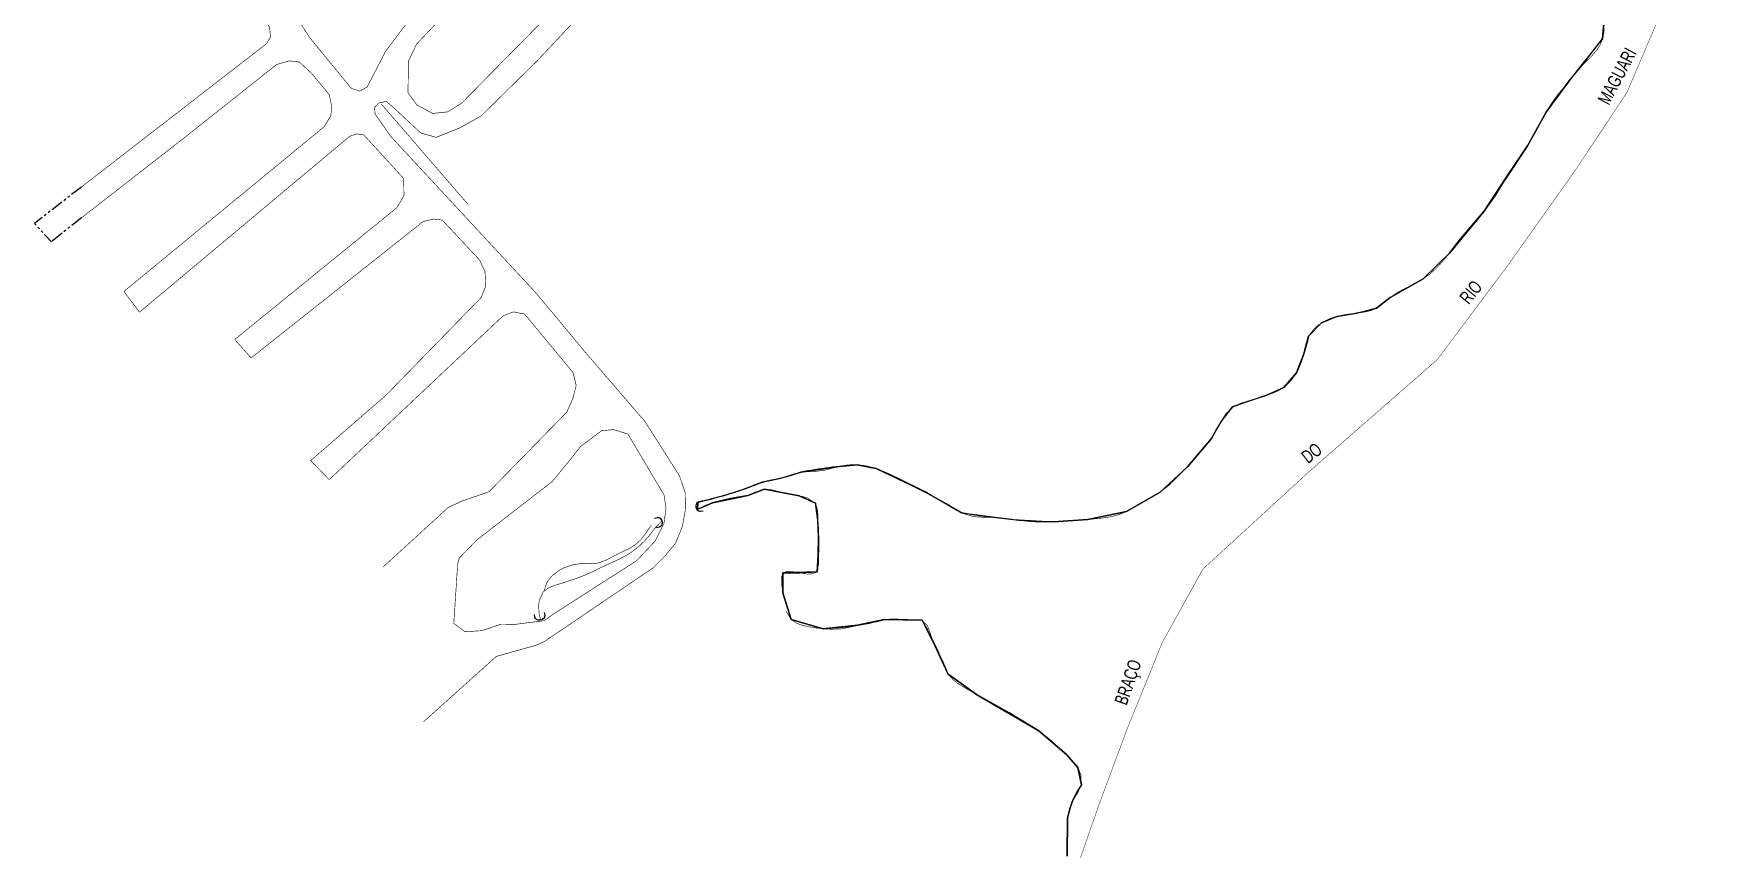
# Model space of a CAD drawing. Extents: x 203591 to 208218, y 4854879 to 4857795.
# Drawn here: x 206941 to 207447, y 4855410 to 4855657 of the extents above; entities that cross this region are included whole.
import ezdxf

# ---------------------------------------------------------------- set-up
doc = ezdxf.new("R2010")
doc.units = 0
doc.header["$LTSCALE"] = 1.5
doc.header["$MEASUREMENT"] = 0
doc.linetypes.add('PHANTOMX2', pattern=[5, 2.5, -0.5, 0.5, -0.5, 0.5, -0.5])
for name, color, linetype in [('CD-MALHA-LOTES', 40, 'CONTINUOUS'), ('HD-CURSO-PERENE', 170, 'CONTINUOUS'), ('HD-TXT-PERENE', 170, 'CONTINUOUS'), ('HD-VALAS-DRENOS', 170, 'CONTINUOUS'), ('LM-LIM-SETOR-FISCAL', 7, 'CONTINUOUS'), ('RU-QUADRAS', 210, 'CONTINUOUS'), ('SV-PONTE-BUEIRO', 249, 'CONTINUOUS'), ('SV-RUA-NAO-PAV-S-GUIA-C-GUIA', 7, 'PHANTOMX2')]:
    doc.layers.add(name, color=color, linetype=linetype)
doc.styles.add('ARIAL', font='ARIAL.TTF')
doc.linetypes.add('Limite', pattern='A,20,-3,[130,ltypeshp.shx,S=6.35,R=0,X=0,Y=0],-3,20', length=46)

# ---------------------------------------------------------------- blocks, each defined once
blk = doc.blocks.new('COD119', base_point=(204758.78, 4856037.73))
at = {"layer": 'SV-PONTE-BUEIRO'}
blk.add_lwpolyline([(204757.27, 4856035.73), (204757.27, 4856036.563333), (204757.27, 4856036.688333), (204757.395833, 4856037.021667), (204757.6475, 4856037.396667), (204758.025, 4856037.605), (204758.528333, 4856037.73), (204759.031667, 4856037.73), (204759.535, 4856037.605), (204759.9125, 4856037.396667), (204760.164167, 4856037.021667), (204760.29, 4856036.688333), (204760.29, 4856036.563333), (204760.29, 4856035.73)], dxfattribs=at)

msp = doc.modelspace()

# ---------------------------------------------------------------- linework, layer by layer
at = {"layer": 'CD-MALHA-LOTES', "linetype": 'Continuous', "flags": 128}
msp.add_lwpolyline([(207253.71, 4855408.2), (207253.86, 4855419.72), (207255.23, 4855424.58), (207258, 4855429.67), (207256.92, 4855434.94), (207253.49, 4855438.86), (207245.13, 4855446.07), (207236.21, 4855451.48), (207226.29, 4855457.04), (207217.72, 4855463.14), (207213.13, 4855473.14), (207209.85, 4855479.49), (207205.52, 4855479.6), (207198.37, 4855479.66), (207190.31, 4855477.96), (207179.96, 4855476.91), (207170.23, 4855479.71), (207167.77, 4855487.76), (207167.75, 4855493.8), (207172.84, 4855493.78), (207178.09, 4855494.1), (207178.46, 4855499.11), (207178.49, 4855504.62), (207178.36, 4855509.73), (207177.58, 4855514.8), (207172.64, 4855517.08), (207167.35, 4855518.05), (207162.21, 4855519.08), (207157.16, 4855517.2), (207151.91, 4855516.23), (207146.5, 4855514.95), (207141.8, 4855512.97), (207142.12, 4855515.13), (207144.91, 4855515.86), (207150.66, 4855517.33), (207156.22, 4855519.21), (207161.47, 4855521.19), (207167.12, 4855522.36), (207173.17, 4855524.19), (207184.77, 4855525.94), (207190.27, 4855526.46), (207195.96, 4855525.28), (207206.73, 4855520.22), (207212.02, 4855517.53), (207221.78, 4855511.87), (207232.77, 4855510.47), (207239.11, 4855509.69), (207249.6, 4855509.18), (207260, 4855509.93), (207271.7, 4855512.33), (207281.82, 4855518.14), (207290.09, 4855525.87), (207297.38, 4855534.4), (207300.15, 4855539.3), (207303.71, 4855543.94), (207308.47, 4855545.67), (207314.07, 4855547.45), (207319.18, 4855549.78), (207323.04, 4855554.27), (207325.27, 4855559.97), (207326.64, 4855565.27), (207330.6, 4855569.31), (207335.21, 4855571.3), (207341.21, 4855572.27), (207347.21, 4855573.74), (207351.42, 4855577.03), (207361.34, 4855582.59), (207369.27, 4855590.42), (207372.63, 4855594.71), (207379.81, 4855603.04), (207386.3, 4855612.93), (207392.94, 4855622.82), (207398.53, 4855633.02), (207405.52, 4855642.45), (207409.03, 4855646.74), (207415.62, 4855655.18), (207416.04, 4855660.94)], dxfattribs=at)
at = {"layer": 'HD-CURSO-PERENE', "const_width": 0.18, "flags": 128}
for points in [[(207141.431612, 4855514.942821), (207143.569357, 4855515.516953), (207146.364991, 4855516.221585), (207147.821134, 4855516.583309), (207149.274439, 4855516.956219), (207152.099388, 4855517.760773), (207154.941191, 4855518.722386), (207157.608877, 4855519.782641), (207159.002024, 4855520.349832), (207161.470575, 4855521.189989), (207164.403024, 4855521.798434), (207165.880503, 4855522.075496), (207168.561721, 4855522.805727), (207169.987531, 4855523.299304), (207171.415051, 4855523.767383), (207173.174912, 4855524.189046), (207176.161557, 4855524.409396), (207177.667896, 4855524.458416), (207180.393827, 4855524.814856), (207183.301546, 4855525.563871), (207184.763236, 4855525.933534), (207186.254499, 4855526.225573), (207187.749187, 4855526.413282), (207189.249609, 4855526.484999), (207191.763923, 4855526.310593), (207193.242731, 4855526.040901), (207194.703608, 4855525.670637), (207197.378113, 4855524.771827), (207198.76954, 4855524.208342), (207200.139809, 4855523.597709), (207201.797372, 4855522.795941), (207204.458369, 4855521.411424), (207205.784355, 4855520.709827), (207208.071053, 4855519.538258), (207209.413725, 4855518.868217), (207212.016717, 4855517.534733), (207214.629046, 4855516.06574), (207215.914309, 4855515.290258), (207218.120894, 4855513.894861), (207219.401336, 4855513.104601), (207221.784658, 4855511.874889), (207224.650012, 4855510.977651), (207226.137904, 4855510.718373), (207228.827321, 4855510.527686), (207230.32823, 4855510.514325), (207232.770276, 4855510.468112), (207235.750795, 4855510.174738), (207237.238016, 4855509.962164), (207238.725273, 4855509.74102), (207240.601406, 4855509.488202), (207242.093058, 4855509.32433), (207244.355869, 4855509.158604), (207247.355263, 4855509.113879), (207248.855926, 4855509.152374), (207251.100319, 4855509.262507), (207254.092891, 4855509.470427), (207256.095345, 4855509.625499), (207257.590863, 4855509.743501), (207259.997535, 4855509.933661), (207262.984846, 4855510.188893), (207264.475225, 4855510.359138), (207265.962064, 4855510.581938), (207267.575159, 4855510.905464), (207269.033389, 4855511.293222), (207270.45421, 4855511.783734), (207273.011024, 4855513.048434), (207274.284797, 4855513.840725), (207275.551234, 4855514.651809), (207277.87781, 4855515.98573), (207279.214605, 4855516.674294), (207281.81707, 4855518.144254), (207284.191719, 4855519.967652), (207285.304443, 4855520.983544), (207287.29331, 4855522.944465), (207288.340059, 4855524.019286), (207290.094635, 4855525.870125), (207292.126234, 4855528.071533), (207293.13201, 4855529.185804), (207294.90089, 4855531.196637), (207295.863484, 4855532.354352), (207297.376473, 4855534.402584), (207298.89396, 4855536.958481), (207299.605257, 4855538.28677), (207300.903492, 4855540.651847), (207301.741909, 4855541.942461), (207303.713419, 4855543.941807), (207306.43267, 4855545.127086), (207307.915032, 4855545.52737), (207309.923836, 4855546.084923), (207312.768014, 4855547.000801), (207315.496426, 4855547.954561), (207316.899983, 4855548.518168), (207318.242981, 4855549.186723), (207320.329966, 4855550.728872), (207321.360773, 4855551.829638), (207322.275866, 4855553.043701), (207323.749926, 4855555.603615), (207324.351574, 4855556.979076), (207324.848614, 4855558.395413), (207325.240648, 4855559.85258), (207325.563392, 4855561.46377), (207325.860691, 4855562.951665), (207326.639482, 4855565.27484), (207328.442574, 4855567.654542), (207329.61983, 4855568.643665), (207331.932033, 4855570.058033), (207333.306978, 4855570.669484), (207335.209375, 4855571.29566), (207338.128007, 4855571.883362), (207339.619382, 4855572.082484), (207341.129991, 4855572.25919), (207342.73262, 4855572.458869), (207344.238303, 4855572.716202), (207345.690822, 4855573.097431), (207347.211074, 4855573.742088), (207349.614806, 4855575.498422), (207350.763878, 4855576.490826), (207352.645065, 4855577.905556), (207353.923088, 4855578.69142), (207355.241157, 4855579.410472), (207356.584079, 4855580.087147), (207358.184126, 4855580.868203), (207359.523558, 4855581.547088), (207361.339167, 4855582.591698), (207363.748644, 4855584.379434), (207364.868467, 4855585.386644), (207365.933739, 4855586.451319), (207367.060692, 4855587.690835), (207368.956779, 4855590.015156), (207370.172073, 4855591.617877), (207371.07994, 4855592.813457), (207372.633679, 4855594.712126), (207374.700392, 4855596.88773), (207375.744642, 4855597.965743), (207377.555272, 4855600.054167), (207379.367271, 4855602.44753), (207380.727706, 4855604.239095), (207381.640197, 4855605.432665), (207383.374272, 4855607.877132), (207384.395654, 4855609.578421), (207385.123705, 4855610.891417), (207385.860898, 4855612.198773), (207387.127809, 4855614.184803), (207387.999358, 4855615.405651), (207388.889411, 4855616.614897), (207389.769653, 4855617.831017), (207390.714281, 4855619.218766), (207391.523149, 4855620.482093), (207392.307588, 4855621.761208), (207393.701273, 4855624.116355), (207394.449388, 4855625.416853), (207395.898277, 4855628.043161), (207396.60948, 4855629.396362), (207398.002985, 4855632.05296), (207399.284658, 4855634.31651), (207400.080007, 4855635.590505), (207400.924038, 4855636.830638), (207402.271841, 4855638.591788), (207404.206042, 4855640.884582), (207405.174247, 4855642.03307), (207406.451383, 4855643.63146), (207407.38018, 4855644.812941), (207409.033828, 4855646.744357), (207411.178173, 4855648.831794), (207412.251565, 4855649.883332), (207413.893918, 4855651.819429), (207414.710116, 4855653.096704), (207415.359183, 4855654.45419), (207415.953541, 4855656.636084), (207416.107307, 4855658.133638)], [(207167.789938, 4855487.634991), (207167.510137, 4855489.476786), (207167.275851, 4855491.206485), (207167.278675, 4855492.718282), (207168.798813, 4855494.235997), (207170.31495, 4855494.200882), (207172.100693, 4855493.912739), (207174.682057, 4855493.48969), (207176.339242, 4855493.421608), (207178.089717, 4855494.101106), (207178.623779, 4855496.80196), (207178.504011, 4855498.517436), (207178.40954, 4855500.717984), (207178.430364, 4855502.218132), (207178.485404, 4855504.621503), (207178.407028, 4855507.548791), (207178.363804, 4855509.085572), (207178.358496, 4855511.349421), (207178.251255, 4855512.915245), (207177.580561, 4855514.797536), (207175.188964, 4855516.41447), (207173.633512, 4855516.868212), (207171.118852, 4855517.340511), (207168.205461, 4855517.850124), (207165.880192, 4855518.482921), (207164.39758, 4855518.886296), (207162.210806, 4855519.081889), (207159.399323, 4855518.180868), (207158.000673, 4855517.538868), (207155.706469, 4855516.79793), (207154.22876, 4855516.539965), (207152.739443, 4855516.342558), (207150.428221, 4855515.966712), (207148.963852, 4855515.640051), (207147.512748, 4855515.253134), (207145.07823, 4855514.470992), (207143.680921, 4855513.91803)], [(207131.061856, 4855509.340206), (207128.989493, 4855507.241536), (207128.075528, 4855505.978846), (207127.054727, 4855504.67356), (207126.058647, 4855503.550517), (207124.213663, 4855501.781211), (207121.838939, 4855499.948148), (207120.570745, 4855499.136287), (207118.468108, 4855498.010688), (207117.106862, 4855497.379673), (207115.735192, 4855496.77148), (207113.045059, 4855495.519897), (207110.352407, 4855494.197067), (207108.313931, 4855493.274791), (207106.921666, 4855492.703755), (207104.634954, 4855491.856006), (207101.814562, 4855490.934146), (207100.365514, 4855490.48886), (207098.335398, 4855489.847302), (207096.910849, 4855489.253228), (207095.325486, 4855488.093602), (207094.088395, 4855485.427763), (207093.907974, 4855483.845061), (207094.041865, 4855481.507378), (207094.48868, 4855479.529518)], [(207095.625692, 4855488.192342), (207095.964803, 4855489.754562), (207096.584424, 4855491.138383), (207097.894312, 4855492.841103), (207100.291321, 4855494.641876), (207101.652923, 4855495.318866), (207103.582488, 4855496.013647), (207105.045392, 4855496.359692), (207106.536628, 4855496.559268), (207108.824198, 4855496.598259), (207110.335844, 4855496.589012), (207111.994845, 4855496.760309), (207114.754807, 4855497.835771), (207116.091681, 4855498.571894), (207118.676385, 4855499.883748), (207121.375654, 4855501.172941), (207122.691462, 4855501.987402), (207123.884207, 4855502.913816), (207124.962387, 4855503.9708), (207126.245259, 4855505.653069), (207127.074772, 4855506.919341), (207127.939379, 4855508.145242)], [(207253.839701, 4855409.692972), (207253.901788, 4855411.191981), (207253.907036, 4855412.693736), (207253.82447, 4855415.312011), (207253.774879, 4855416.813325), (207253.85783, 4855419.722209), (207254.070507, 4855421.211469), (207254.437459, 4855422.673014), (207254.982249, 4855424.082703), (207256.021915, 4855425.889076), (207256.862987, 4855427.171842), (207257.998221, 4855429.673061), (207257.868182, 4855432.66065), (207257.338214, 4855434.133047), (207256.068026, 4855436.196198), (207255.081308, 4855437.326467), (207253.491774, 4855438.86464), (207251.575292, 4855440.648183), (207249.411345, 4855442.64264), (207248.280323, 4855443.630704), (207247.121697, 4855444.586035), (207245.931052, 4855445.498991), (207243.87914, 4855446.897428), (207242.603073, 4855447.686053), (207241.315001, 4855448.457187), (207239.459718, 4855449.574133), (207238.173783, 4855450.3471), (207236.209849, 4855451.476033), (207233.554007, 4855452.869041), (207232.222713, 4855453.561114), (207229.825293, 4855454.908431), (207228.539351, 4855455.684526), (207226.291586, 4855457.036402), (207223.693019, 4855458.507251), (207222.389653, 4855459.260923), (207220.523624, 4855460.45031), (207219.318279, 4855461.381343), (207217.72469, 4855463.141309), (207216.450588, 4855465.849813), (207215.937776, 4855467.276668), (207214.91849, 4855469.555444), (207213.537811, 4855472.199404), (207212.589758, 4855474.721135), (207212.065137, 4855476.325034), (207211.454782, 4855477.783349), (207209.846348, 4855479.485146), (207206.93753, 4855479.680822), (207203.991685, 4855479.671456), (207201.655709, 4855479.888909), (207198.660929, 4855479.708693), (207196.901118, 4855479.335672), (207193.994371, 4855478.677921), (207191.046033, 4855478.117911), (207188.849798, 4855477.592757), (207187.392213, 4855477.223445), (207185.308812, 4855476.82909), (207182.312072, 4855476.735533), (207180.807557, 4855476.831502), (207178.477904, 4855477.05419), (207175.51307, 4855477.489765), (207173.321175, 4855478.020574), (207171.89207, 4855478.573353), (207170.232699, 4855479.709023), (207168.666129, 4855482.281598)]]:
    msp.add_lwpolyline(points, dxfattribs=at)
at = {"layer": 'HD-VALAS-DRENOS', "const_width": 0.18, "flags": 128}
msp.add_lwpolyline([(207072.55421, 4855605.153613), (207046.306508, 4855635.49655)], dxfattribs=at)
at = {"layer": 'LM-LIM-SETOR-FISCAL', "linetype": 'Limite', "ltscale": 0.1, "const_width": 0.13, "flags": 128}
msp.add_lwpolyline([(205796.415, 4856248.315), (205682.51, 4856182.65), (205659.3, 4856170.51), (205621.44, 4856158.01), (205507.35, 4856123.37), (205407.36, 4856092.31), (205394.74, 4856089.5), (205362.25, 4856082.61), (205354.69, 4856080.34), (205337.55, 4856076.77), (205289.87, 4856073.56), (205229.36, 4856070.3), (205219.27, 4856069.56), (205147.92, 4856065.7), (205113.32, 4856064.4), (205090.92, 4856063.16), (205009.9, 4856058.92), (204851.88, 4856050.7), (204687.08, 4856042.13), (204637.14, 4856038.78), (204603.03, 4856036.66), (204553.89, 4856035.32), (204520.66, 4856035.13), (204502.57, 4856037.61), (204484.57, 4856041.23), (204412.67, 4856060.75), (204330.68, 4856083.79), (204299.16, 4856093.11), (204270.41, 4856101.78), (204253.26, 4856107.22), (204244.69, 4856110.17), (204218.41, 4856111.79), (204202.69, 4856112.17), (204189.55, 4856111.98), (204142.89, 4856109.12), (204035.38, 4856102.27), (203993.42, 4856098.93), (203985.94, 4856098.57), (203969, 4856097.51), (203907.01, 4856092.75), (203828.45, 4856087.6), (203806.83, 4856085.89), (203745.43, 4856081.58), (203724.99, 4856080.15), (203677.22, 4856076.56), (203633.71, 4856071.22), (203591.04, 4856063.51), (203660.37, 4856023.03), (203705.27, 4855996.41), (203743.77, 4855973.31), (203818.31, 4855928.72), (203887.09, 4855887.86), (203952.66, 4855848.85), (204025, 4855805.96), (204088.2, 4855766.95), (204107.49, 4855755.62), (204177.8, 4855715.26), (204283.05, 4855651.55), (204316.3, 4855629.3), (204344.05, 4855608.74), (204359.413431, 4855596.133587), (204366.73, 4855590.13), (204395.58, 4855561.78), (204414.87, 4855540.12), (204436.53, 4855514.57), (204458.95, 4855485.04), (204486.36, 4855444.86), (204505.82, 4855416.26), (204534.16, 4855377.59), (204568.85, 4855328.27), (204604.98, 4855276.24), (204637.1, 4855229.79), (204661.77, 4855193.9), (204679.77, 4855167.91), (204703.32, 4855133.45), (204736.81, 4855084.64), (204752.67, 4855062.31), (204783.23, 4855019.37), (204803.12, 4854991.18), (204834.249649, 4854948.199642), (204845.64, 4854959.83), (204876.75, 4854964.71), (204914.35, 4854970.84), (204996.87, 4854983.31), (205090.66, 4854997.71), (205105.98, 4854999.94), (205187.94, 4855012.05), (205245.94, 4855021.11), (205272.68, 4855025.85), (205289.82, 4855028.52), (205353.63, 4855038.1), (205379.87, 4855044.32), (205380.17, 4855053.59), (205399.55, 4855054.95), (205426.54, 4855056.03), (205437.99, 4855056.62), (205499.63, 4855060.67), (205539.31, 4855063.19), (205567.09, 4855064.98), (205582.41, 4855066.09), (205635.91, 4855070), (205692.95, 4855073.42), (205739.37, 4855076.32), (205755.85, 4855076.88), (205779.09, 4855078.91), (205796.39, 4855080.33), (205832.27, 4855082.2), (205855.36, 4855083.58), (205884.96, 4855084.97), (205904.85, 4855085.43), (205945.85, 4855088.06), (205975.45, 4855089.94), (205990.04, 4855090.61), (206010.45, 4855091.62), (206021.42, 4855091.93), (206022.38, 4855094.63), (206023.19, 4855099.07), (206023.73, 4855105.32), (206023.73, 4855114.57), (206023.61, 4855122.77), (206023.73, 4855128.91), (206023.31, 4855148.74), (206059.09, 4855155.08), (206090.43, 4855139.24), (206138.56, 4855111.07), (206178.75, 4855088.19), (206206.79, 4855072.52), (206222.46, 4855062.86), (206230.38, 4855057.64), (206237.19, 4855052.51), (206245.02, 4855046.96), (206277.61, 4855028.92), (206315.11, 4855009.06), (206322.43, 4855004.94), (206334.61, 4854998.15), (206344.05, 4854991.94), (206370.01, 4854978.16), (206377.13, 4854974.52), (206383.62, 4854970.88), (206391.86, 4854965.97), (206400.96, 4854960.99), (206409.67, 4854956.24), (206418.06, 4854951.81), (206428.03, 4854946.58), (206436.74, 4854941.99), (206446.39, 4854936.45), (206454.94, 4854931.86), (206463.33, 4854927.27), (206473.94, 4854921.41), (206483.44, 4854916.66), (206493.49, 4854911.28), (206502.2, 4854906.53), (206509.16, 4854902.73), (206517.55, 4854899.17), (206528.48, 4854896), (206549.69, 4854889.67), (206564.41, 4854883.97), (206567.2, 4854879.08), (206570.83, 4854883.26), (206576.05, 4854891.17), (206582.86, 4854902.57), (206588.24, 4854910.17), (206594.1, 4854919.67), (206601.38, 4854929.09), (206611.99, 4854937.95), (206625.76, 4854949.98), (206640.32, 4854965.18), (206646.34, 4854973.73), (206650.93, 4854980.7), (206656.31, 4854989.4), (206659.8, 4854993.84), (206666.37, 4855000.56), (206674.91, 4855008.32), (206682.51, 4855016.24), (206687.1, 4855021.3), (206689.8, 4855026.21), (206695.97, 4855035.87), (206702.46, 4855046.95), (206709.74, 4855060.01), (206715.44, 4855068.88), (206721.77, 4855075.21), (206727.79, 4855082.65), (206732.22, 4855088.66), (206736.5, 4855097.05), (206739.58, 4855106.79), (206740.85, 4855116.29), (206741.17, 4855125.63), (206741.64, 4855134.02), (206741.17, 4855142.09), (206742.12, 4855150.72), (206742.75, 4855160.06), (206742.43, 4855173.36), (206743.07, 4855183.81), (206745.76, 4855192.36), (206748.45, 4855197.74), (206758.11, 4855205.5), (206768.24, 4855208.82), (206775.2, 4855210.56), (206778.84, 4855212.3), (206783.44, 4855216.26), (206786.6, 4855221.64), (206789.29, 4855225.29), (206792.14, 4855229.4), (206795.63, 4855232.73), (206801.01, 4855234.47), (206808.45, 4855236.21), (206816.52, 4855237.63), (206822.22, 4855240.17), (206827.6, 4855242.54), (206831.4, 4855244.28), (206836.63, 4855244.44), (206839.95, 4855243.97), (206842.19, 4855243.65), (206845.62, 4855240.46), (206849.62, 4855235.99), (206854.58, 4855232.12), (206859.64, 4855229.78), (206864.76, 4855227.39), (206870.2, 4855225.04), (206874.73, 4855222.3), (206878.92, 4855219.29), (206882.98, 4855215.83), (206887.98, 4855212.7), (206893.95, 4855209.85), (206900.29, 4855207.85), (206907.15, 4855206.19), (206913.73, 4855205.04), (206920.81, 4855203.6), (206927.56, 4855201.94), (206933.6, 4855200.48), (206939.89, 4855199.17), (206945.67, 4855197.5), (206951.88, 4855196.77), (206955.646692, 4855197.169441), (206957.306662, 4855197.34315), (206961.862616, 4855199.664984), (206966.527907, 4855198.429918), (206972.051755, 4855197.762708), (206977.408644, 4855196.392723), (206983.226231, 4855195.866614), (206988.517313, 4855195.575902), (206994.381656, 4855194.986132), (206999.439545, 4855194.39722), (207005.614593, 4855193.621657), (207012.363297, 4855193.601324), (207017.572169, 4855195.36525), (207023.03395, 4855199.405412), (207027.732957, 4855202.047994), (207032.274552, 4855204.906141), (207036.833943, 4855207.976499), (207041.709791, 4855210.664404), (207047.645836, 4855212.460922), (207053.627362, 4855214.050921), (207060.025663, 4855216.416757), (207065.622577, 4855219.182648), (207071.297192, 4855222.28006), (207076.000549, 4855226.442043), (207079.81713, 4855231.025691), (207081.103271, 4855236.760794), (207082.59759, 4855241.307754), (207088.023389, 4855243.939561), (207090.578395, 4855249.590665), (207089.808985, 4855256.17649), (207088.296416, 4855261.394437), (207091.682817, 4855264.782116), (207096.437455, 4855266.14688), (207101.10609, 4855269.633922), (207105.023599, 4855274.180832), (207109.741577, 4855275.556417), (207115.560457, 4855275.105675), (207120.834136, 4855274.222138), (207125.843848, 4855273.366924), (207131.736831, 4855271.630579), (207137.125757, 4855270.101991), (207140.28442, 4855270.079902), (207149.515925, 4855272.920652), (207159.750695, 4855279.150512), (207168.205506, 4855287.160332), (207178.440276, 4855293.835183), (207190.455007, 4855299.175063), (207198.909818, 4855306.294903), (207210.479558, 4855312.524764), (207226.054209, 4855320.312089), (207238.95892, 4855331.88183), (207248.7487, 4855350.571411), (207250.973651, 4855379.940753), (207256.758521, 4855404.860194), (207263.433371, 4855423.994765), (207271.888182, 4855446.689256), (207282.567942, 4855472.943668), (207294.805168, 4855494.970674), (207326.84445, 4855524.340016), (207365.558582, 4855558.159258), (207387.072345, 4855586.866424), (207407.157013, 4855615.155159), (207422.962295, 4855638.924947), (207434.532036, 4855666.069339), (207438.091956, 4855689.65381), (207436.311996, 4855734.152813), (207437.646966, 4855776.64936), (207435.867006, 4855804.683732), (207437.201976, 4855838.502973), (207442.986846, 4855862.087445), (207450.106687, 4855888.786846), (207460.341457, 4855908.811397), (207484.893222, 4855935.842551), (207514.888754, 4855951.474025), (207555.868566, 4855955.698748), (207618.394465, 4855944.291996), (207657.684388, 4855935.842551), (207679.230475, 4855930.772883), (207701.081061, 4855927.500978), (207727.335472, 4855933.285849), (207757.594794, 4855943.075629), (207797.198906, 4855948.41551), (207840.362939, 4855943.520619), (207880.857031, 4855931.060899), (207908.46854, 4855922.081144), (207928.081857, 4855916.750273), (207978.978222, 4855907.32502), (207988.919986, 4855905.773418), (208022.363859, 4855902.136547), (208058.853041, 4855901.246567), (208090.002343, 4855903.026527), (208114.955167, 4855908.683361), (208130.682304, 4855913.813432), (208161.847626, 4855928.407512), (208188.891822, 4855948.61949), (208218.286591, 4855981.057933), (208187.445907, 4855991.449903), (208165.321069, 4856010.222493), (208159.224361, 4856022.94), (208156.58974, 4856039.12589), (208148.685879, 4856065.472094), (208141.72335, 4856085.385589), (208131.121743, 4856100.600365), (208114.978287, 4856123.563692), (208106.091421, 4856139.449948), (208093.205298, 4856162.116022), (208084.73682, 4856199.326829), (208076.797221, 4856229.27502), (208073.616124, 4856257.1496), (208067.838157, 4856284.431712), (208065.021572, 4856320.096316), (208063.518292, 4856367.226456), (208062.416051, 4856397.165935), (208051.054374, 4856419.94066), (208041.168955, 4856425.250761), (208034.147983, 4856457.455812), (208021.67975, 4856492.348298), (208031.159526, 4856541.689942), (208020.976111, 4856586.808408), (208019.467809, 4856600.268866), (208028.327718, 4856624.553543), (208027.926294, 4856671.90573), (208026.162133, 4856750.628679), (208030.440265, 4856795.701991), (208034.406877, 4856848.418794), (208036.125381, 4856871.257936), (208022.299519, 4856927.922659), (208010.560024, 4856953.886397), (208008.303255, 4856989.771934), (207999.795743, 4857038.357717), (207992.204293, 4857055.360826), (207973.187812, 4857100.767903), (207964.482023, 4857136.653753), (207955.32649, 4857174.790688), (207947.06, 4857205.66), (207936.24, 4857242.09), (207927.67, 4857273.58), (207918.98, 4857320.37), (207891.61, 4857379.79), (207864.78, 4857442.58), (207832.53, 4857508.13), (207814.62, 4857556.12), (207809.96, 4857575.68), (207785.03, 4857617.04), (207772.89, 4857638.07), (207748.63, 4857685.56), (207726.14, 4857726.05), (207670.54, 4857791.94), (207637.716929, 4857752.579866), (207327.499503, 4857249.046871), (207320.676618, 4857251.493261), (207314.080136, 4857253.877844), (207301.63279, 4857226.347664), (207278.712679, 4857178.433894), (207276.5774, 4857174.787641), (207262.892453, 4857152.57806), (207252.462304, 4857134.399802), (207240.885989, 4857115.917861), (207229.906692, 4857098.269253), (207214.91377, 4857077.033986), (207202.397592, 4857060.643753), (207187.795384, 4857042.763498), (207183.851205, 4857038.068132), (207172.84771, 4857025.964287), (207149.87276, 4857002.228535), (207122.979462, 4856978.24558), (207115.279823, 4856971.792429), (207096.554824, 4856956.721089), (207093.179038, 4856954.256239), (207063.969674, 4856931.265115), (207039.009706, 4856911.05036), (207002.55255, 4856880.952023), (206995.622513, 4856875.427191), (206955.697742, 4856843.197587), (206925.76, 4856819.17), (206889.95, 4856790.29), (206863.87, 4856769.12), (206847.05, 4856755.62), (206812.934473, 4856729.478313), (206791.2, 4856713), (206771.48, 4856697.98), (206751.62, 4856684.07), (206724.81, 4856665.42), (206695.34, 4856644.45), (206670.42, 4856628.03), (206663.08, 4856623.07), (206633.21, 4856602.21), (206600.85, 4856580.16), (206591.4, 4856573.83), (206573.31, 4856561.53), (206563.13, 4856555.38), (206553.22, 4856549.54), (206544.9, 4856545.03), (206536.19, 4856541.04), (206524.84, 4856536.19), (206513.22, 4856531.58), (206498.3, 4856526.31), (206481.81, 4856521.39), (206460.98, 4856515.61), (206436.55, 4856509.25), (206404.85, 4856501.32), (206376.503498, 4856494.172169), (206338.854515, 4856484.264542), (206332.61, 4856481.61), (206321.41, 4856478.45), (206309.98, 4856474.91), (206297.27, 4856470.73), (206283.09, 4856465.93), (206265.98, 4856460.4), (206237.37, 4856450.17), (206227.79, 4856446.64), (206207.64, 4856438.98), (206187.88, 4856431.02), (206170.1, 4856423.58), (206145.59, 4856412.49), (206123.09, 4856402.3), (206095.56, 4856389.84), (206084.72388, 4856385.188271), (206064.4, 4856375.95), (206043.92, 4856366.69), (206002.95, 4856348.23), (205973.98, 4856334.81), (205918.83, 4856309.59), (205889.94, 4856296.39), (205871.28, 4856287.81), (205863.09, 4856283.51), (205834.67, 4856269.04), (205796.415, 4856248.315)], dxfattribs=at)
at = {"layer": 'RU-QUADRAS', "color": 6, "linetype": 'Continuous'}
msp.add_lwpolyline([(207416.04, 4855660.94), (207415.62, 4855655.18, 0.0164144934), (207398.53, 4855633.02), (207392.94, 4855622.82), (207379.81, 4855603.04), (207369.27, 4855590.42), (207361.34, 4855582.59), (207351.42, 4855577.03), (207347.21, 4855573.74, -0.0400150217), (207335.21, 4855571.3), (207330.6, 4855569.31), (207326.64, 4855565.27, -0.0600559903), (207323.04, 4855554.27), (207319.18, 4855549.78), (207314.07, 4855547.45), (207303.71, 4855543.94, 0.0700773892), (207297.38, 4855534.4), (207290.09, 4855525.87), (207281.82, 4855518.14), (207271.7, 4855512.33), (207260, 4855509.93), (207249.6, 4855509.18, -0.0382970333), (207221.78, 4855511.87, 0.0379780296), (207195.96, 4855525.28), (207190.27, 4855526.46, 0.0277409595), (207173.17, 4855524.19, -0.0447980872), (207161.47, 4855521.19, -0.0454492958), (207142.12, 4855515.13), (207141.8, 4855512.97), (207146.5, 4855514.95), (207157.16, 4855517.2), (207162.21, 4855519.08), (207172.64, 4855517.08), (207177.58, 4855514.8, -0.0636650598), (207178.09, 4855494.1), (207167.75, 4855493.8), (207167.77, 4855487.76), (207170.23, 4855479.71), (207179.96, 4855476.91, 0.0534347677), (207198.37, 4855479.66), (207209.85, 4855479.49, -0.023241787), (207217.72, 4855463.14), (207226.29, 4855457.04), (207245.13, 4855446.07), (207253.49, 4855438.86), (207256.92, 4855434.94), (207258, 4855429.67, 0.1122779915), (207253.86, 4855419.72), (207253.71, 4855408.2)], format="xyb", dxfattribs=at)
at = {"layer": 'SV-RUA-NAO-PAV-S-GUIA-C-GUIA', "linetype": 'PHANTOMX2', "const_width": 0.18, "flags": 128}
for points in [[(207128.251376, 4855762.765499), (207129.948454, 4855761.463918), (207130.56701, 4855758.247423), (207121.918873, 4855742.804128), (207121.093228, 4855736.795415), (207117.721955, 4855731.350362), (207109.693102, 4855723.372739), (207098.750727, 4855711.801753), (207088.755213, 4855699.674951), (207078.258114, 4855687.099652), (207059.494845, 4855667.195876), (207047.618557, 4855651.360825), (207042.051546, 4855640.597938), (207039.824742, 4855639.360825), (207037.226804, 4855640.226804), (207024.759846, 4855655.444401), (207021.583758, 4855660.37041), (207019.874278, 4855669.347839), (207019.749779, 4855675.160789), (207020.031975, 4855682.575148), (207022.159683, 4855689.278961), (207024.476294, 4855693.476529), (207028.341492, 4855697.616392)], [(207135.391753, 4855693.051546), (207130.861365, 4855696.86281), (207070.589103, 4855635.678037), (207066.380958, 4855633.093155), (207061.882236, 4855632.614165), (207057.097094, 4855635.193071), (207054.41515, 4855638.863996), (207054.546392, 4855648.391753), (207057.020619, 4855653.587629), (207098.638177, 4855697.471882), (207122.185599, 4855723.69799)], [(207095.700746, 4855473.064592), (207128.38176, 4855495.196824), (207132.245645, 4855499.036055), (207135.30949, 4855502.728893), (207137.35567, 4855507.770619), (207138.345361, 4855513.213918), (207138.42148, 4855517.444897), (207136.489691, 4855523.110825), (207126.051546, 4855539.525773), (207107.982418, 4855560.485312), (207093.171365, 4855578.295644), (207049.211342, 4855625.661447), (207044.463918, 4855632.43299), (207044.278351, 4855634.412371), (207045.57732, 4855635.773196), (207047.865979, 4855636.268041), (207050.278351, 4855634.164948), (207058.259186, 4855626.719391), (207062.899914, 4855625.393854), (207070.107061, 4855628.264659), (207076.568068, 4855631.890721), (207093.528362, 4855648.593135), (207135.391753, 4855693.051546)], [(207007.669455, 4855665.922457), (207012.546392, 4855658.721649), (207012.824742, 4855655.690722), (207011.649485, 4855653.71134), (206955.665089, 4855610.381127)], [(206968.500359, 4855578.815399), (207029.092784, 4855628.628866), (207031.072165, 4855631.907216), (207031.381443, 4855634.628866), (207030.580676, 4855638.329565), (207025.26259, 4855644.71917), (207021.57732, 4855648.14433), (207018.515464, 4855648.515464), (207014.680412, 4855647.402062), (206986.204876, 4855624.818164), (206955.924627, 4855601.26643), (206955.664857, 4855601.059736)], [(207002.028551, 4855564.312233), (207051.065957, 4855604.156713), (207053.180315, 4855607.804103), (207053.102933, 4855612.965439), (207041.061856, 4855626.123711), (207038.896907, 4855626.463918), (207036.793814, 4855625.721649), (206973.236227, 4855572.570746), (206968.500359, 4855578.815399)], [(207002.028551, 4855564.312233), (207006.979381, 4855558.731959), (207059, 4855599.958763), (207062.092784, 4855600.701031), (207064.752577, 4855600.42268), (207076.009221, 4855588.355655), (207077.680412, 4855584.927835), (207077.927835, 4855580.474227), (207076.56701, 4855577.010309), (207047.742268, 4855547.443299), (207024.979381, 4855527.71134), (207030.576847, 4855521.935359)], [(207030.576847, 4855521.935359), (207083.123711, 4855571.412371), (207086.216495, 4855572.649485), (207089.646487, 4855571.999537), (207104.278351, 4855554.371134), (207105.268041, 4855550.412371), (207104.278351, 4855546.546392), (207102.42268, 4855542.340206), (207078.889769, 4855518.283801)], [(207097.995879, 4855521.362486), (207102.991499, 4855527.389489), (207106.508499, 4855531.881805), (207112.876289, 4855536.71134), (207116.587629, 4855537.082474)], [(207116.587629, 4855537.082474), (207120.917526, 4855535.721649), (207131.84262, 4855517.308103)], [(207069.424746, 4855496.349335), (207069.886598, 4855498.206186), (207075.108526, 4855503.625567), (207097.995879, 4855521.362486)], [(207078.889769, 4855518.283801), (207070.743986, 4855515.47491), (207066.53065, 4855513.508686), (207046.868414, 4855495.531785)], [(207131.84262, 4855517.308103), (207132.407216, 4855513.213918), (207131.78866, 4855508.636598), (207129.066711, 4855503.310695), (207123.495163, 4855497.425482), (207098.279184, 4855481.259508)], [(207098.279184, 4855481.259508), (207095.586957, 4855479.323704), (207086.838664, 4855478.214184), (207082.542195, 4855478.285372), (207076.787871, 4855476.309353), (207071.640306, 4855475.983867), (207068.253867, 4855478.505802), (207069.424746, 4855496.349335)], [(207059.123711, 4855448.783505), (207081.1006, 4855468.521703), (207093.206379, 4855471.919641), (207095.700746, 4855473.064592)]]:
    msp.add_lwpolyline(points, dxfattribs=at)
at = {"layer": 'SV-RUA-NAO-PAV-S-GUIA-C-GUIA', "flags": 128}
for points in [[(206955.669254, 4855610.386533), (206941.46, 4855599.39), (206946.6, 4855593.85)], [(206955.669011, 4855601.070179), (206946.6, 4855593.85)]]:
    msp.add_lwpolyline(points, dxfattribs=at)

# ---------------------------------------------------------------- block references
at = {"layer": 'SV-PONTE-BUEIRO'}
for p, rotation in [((207141.553078, 4855513.771765, 2.52381), 94), ((207131.170103, 4855509.255155, 3.477342), 281), ((207094.48868, 4855479.529518, 3.929015), 191)]:
    msp.add_blockref('COD119', p, dxfattribs=dict(at, rotation=rotation))

# ---------------------------------------------------------------- texts
at = {"layer": 'HD-TXT-PERENE', "style": 'ARIAL', "width": 0.7}
for s, rotation, p in [('MAGUARI', 62, (207417.480518, 4855634.897388)), ('RIO', 51, (207375.132113, 4855574.651703)), ('DO', 38, (207326.561819, 4855526.618138)), ('BRAÇO', 70.73840383, (207271.678276, 4855453.51101))]:
    msp.add_text(s, height=4, rotation=rotation, dxfattribs=at).set_placement(p)

doc.saveas('drawing.dxf')
